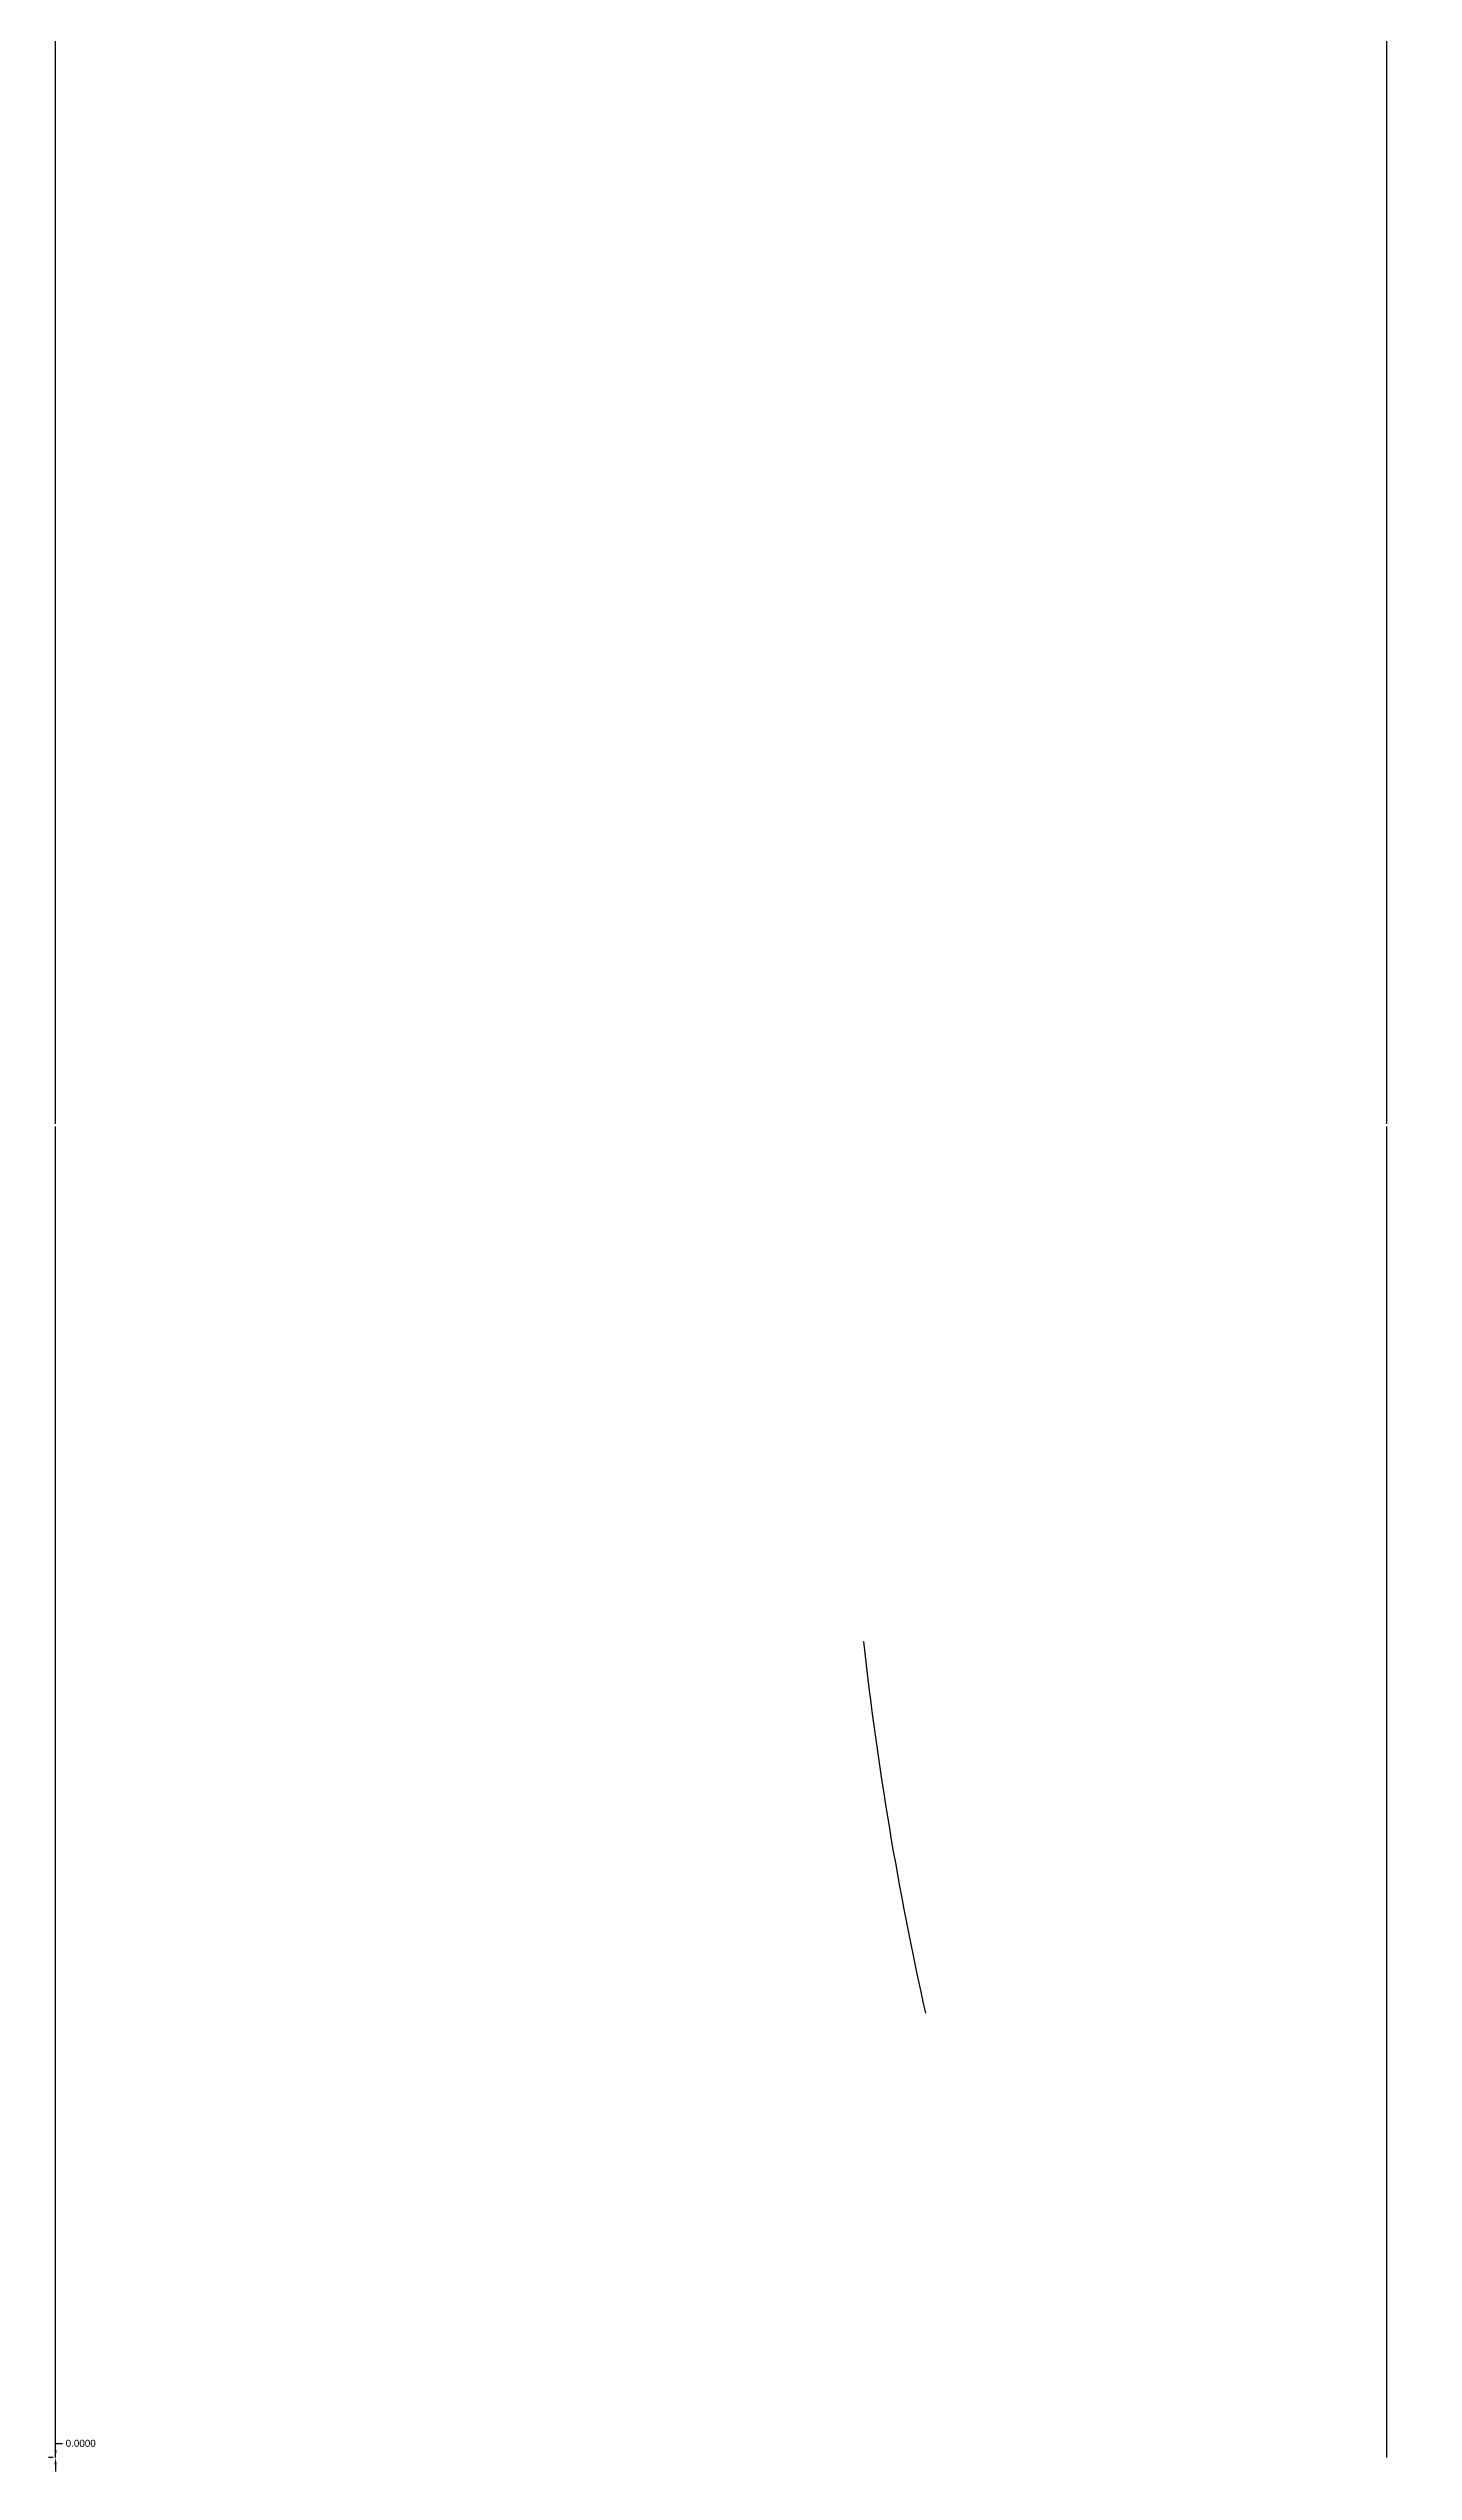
# Model space of a CAD drawing. Header units: inches. Extents: x -132 to 26, y 395 to 519.
# Drawn here: x -132.3 to -97.4, y 395.1 to 457 of the extents above; entities that cross this region are included whole.
import ezdxf

# ---------------------------------------------------------------- set-up
doc = ezdxf.new("R2010")
doc.units = ezdxf.units.IN
doc.header["$MEASUREMENT"] = 0
doc.styles.get("Standard").update_dxf_attribs({"font": 'arial.ttf'})
doc.dimstyles.get("Standard").update_dxf_attribs({"dimtxt": 0.18, "dimasz": 0.18, "dimexe": 0.18, "dimexo": 0.0625, "dimgap": 0.09, "dimtad": 0, "dimtih": 1, "dimtoh": 1, "dimdec": 4, "dimzin": 0, "dimdsep": 46, "dimtxsty": 'Standard', "dimcen": 0.09, "dimadec": 0, "dimazin": 0, "dimtfac": 1, "dimtdec": 4, "dimtofl": 0, "dimtmove": 0, "dimatfit": 3, "dimfxl": 1, "dimtolj": 1, "dimtzin": 0, "dimarcsym": 0})

# ---------------------------------------------------------------- blocks, each defined once
blk = doc.blocks.new('*D4')
at = {"color": 0, "lineweight": -2, "transparency": 16777216}
for p, q in [((-132.087, 395.643), (-132.087, 395.823)), ((-132.087, 395.823), (-131.907, 395.823)), ((-132.15, 395.463), (-132.267, 395.463)), ((-132.15, 395.463), (-132.267, 395.463)), ((-132.087, 395.283), (-132.087, 395.103))]:
    blk.add_line(p, q, dxfattribs=at)
at = {"color": 0, "transparency": 16777216}
for points in [[(-132.117, 395.643), (-132.057, 395.643), (-132.087, 395.463)], [(-132.117, 395.283), (-132.057, 395.283), (-132.087, 395.463)]]:
    blk.add_solid(points, dxfattribs=at)
at = {"layer": 'Defpoints', "color": 0, "transparency": 16777216}
for p in [(-132.087, 395.463), (-132.087, 395.463, 0.008), (-132.087, 395.463)]:
    blk.add_point(p, dxfattribs=at)
at = {"color": 0, "transparency": 16777216, "insert": (-131.444, 395.823), "char_height": 0.18, "attachment_point": 5}
blk.add_mtext('\\A1;0.0000', dxfattribs=at)
blk = doc.blocks.new('*D5')
at = {"color": 0, "lineweight": -2, "transparency": 16777216}
for p, q in [((-132.087, 429.526), (-132.087, 518.898)), ((-131.907, 518.718), (-115.62, 518.718)), ((-98.267, 518.718), (-114.554, 518.718)), ((-98.087, 429.526), (-98.087, 518.898))]:
    blk.add_line(p, q, dxfattribs=at)
at = {"color": 0, "transparency": 16777216}
for points in [[(-131.907, 518.748), (-131.907, 518.688), (-132.087, 518.718)], [(-98.267, 518.748), (-98.267, 518.688), (-98.087, 518.718)]]:
    blk.add_solid(points, dxfattribs=at)
at = {"layer": 'Defpoints', "color": 0, "transparency": 16777216}
for p in [(-132.087, 518.718), (-132.087, 429.463), (-98.087, 429.463)]:
    blk.add_point(p, dxfattribs=at)
at = {"color": 0, "transparency": 16777216, "insert": (-115.087, 518.718), "char_height": 0.18, "attachment_point": 5}
blk.add_mtext('\\A1;34.0000', dxfattribs=at)
blk = doc.blocks.new('*D6')
at = {"color": 0, "lineweight": -2, "transparency": 16777216}
for p, q in [((-98.087, 429.526), (-98.087, 518.393)), ((-97.907, 518.213), (-80.62, 518.213)), ((-62.267, 518.213), (-79.554, 518.213)), ((-62.087, 429.526), (-62.087, 518.393))]:
    blk.add_line(p, q, dxfattribs=at)
at = {"color": 0, "transparency": 16777216}
for points in [[(-97.907, 518.243), (-97.907, 518.183), (-98.087, 518.213)], [(-62.267, 518.243), (-62.267, 518.183), (-62.087, 518.213)]]:
    blk.add_solid(points, dxfattribs=at)
at = {"layer": 'Defpoints', "color": 0, "transparency": 16777216}
for p in [(-62.087, 518.213), (-98.087, 429.463), (-62.087, 429.463)]:
    blk.add_point(p, dxfattribs=at)
at = {"color": 0, "transparency": 16777216, "insert": (-80.087, 518.213), "char_height": 0.18, "attachment_point": 5}
blk.add_mtext('\\A1;36.0000', dxfattribs=at)

msp = doc.modelspace()

# ---------------------------------------------------------------- linework, layer by layer
at = {"extrusion": (0, 0, -1)}
for p, q in [((-132.08712, 395.46303), (-132.08712, 429.46303)), ((-98.08712, 395.46303), (-98.08712, 429.46303))]:
    msp.add_line(p, q, dxfattribs=at)
msp.add_arc((23.66501, 426.07943), 88.3215, 347.3994436, 353.6487905, dxfattribs=at)

# ---------------------------------------------------------------- dimensions: what is measured, and where the dimension line sits
for base, p1, p2, angle, picture, middle in [((-132.08712, 518.718), (-98.08712, 429.46303), (-132.08712, 429.46303), 180, '*D5', (-115.08712, 518.718)), ((-132.08712, 395.46304), (-132.08712, 395.46303), (-132.08712, 395.46304, 0.00761), 90, '*D4', (-131.44379, 395.82304))]:
    dim = msp.add_linear_dim(base=base, p1=p1, p2=p2, angle=angle, dimstyle='Standard')
    dim.commit()
    dim.dimension.update_dxf_attribs({"geometry": picture, "text_midpoint": middle})
dim = msp.add_linear_dim(base=(-62.08712, 518.21284), p1=(-98.08712, 429.46303), p2=(-62.08712, 429.46303), dimstyle='Standard')
dim.commit()
dim.dimension.update_dxf_attribs({"geometry": '*D6', "text_midpoint": (-80.08712, 518.21284)})

doc.saveas('drawing.dxf')
